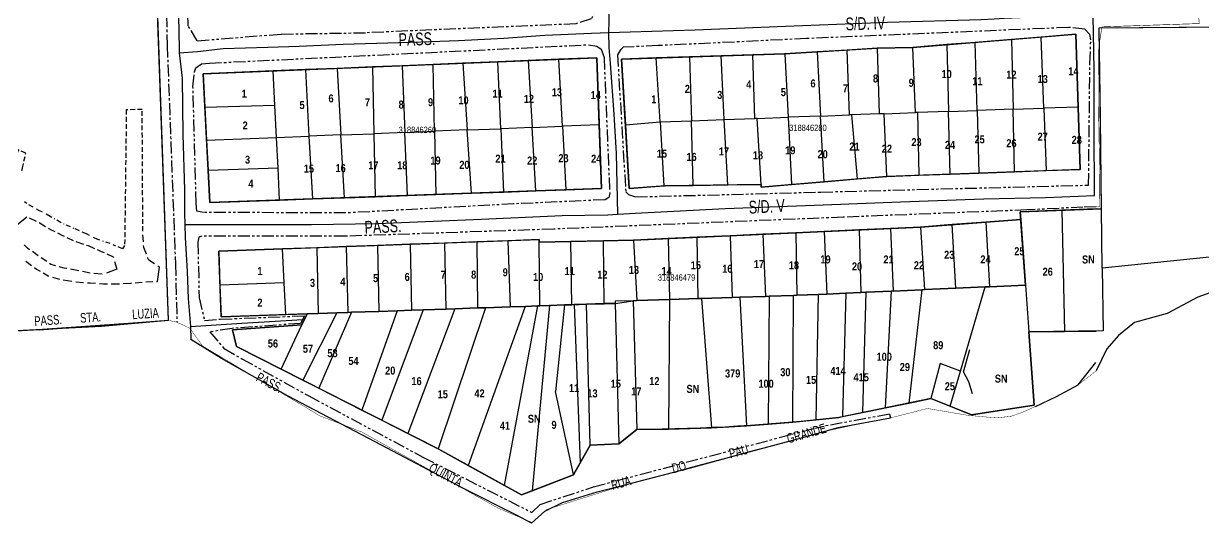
# Model space of a CAD drawing. Extents: x 204834 to 208707, y 4853033 to 4855981.
# Drawn here: x 206620.5 to 206989.1, y 4853033.3 to 4853191 of the extents above; entities that cross this region are included whole.
import ezdxf
from ezdxf.enums import TextEntityAlignment as Align

# ---------------------------------------------------------------- set-up
doc = ezdxf.new("R2010")
doc.units = 0
doc.header["$LTSCALE"] = 1.5
doc.header["$MEASUREMENT"] = 0
for name, pattern in [('PHANTOMX2', [5, 2.5, -0.5, 0.5, -0.5, 0.5, -0.5]), ('TRACO_13', [8, 5, -1, 1, -1]), ('TRACO_15', [3, 2, -1])]:
    doc.linetypes.add(name, pattern=pattern)
for name, color, linetype in [('CD-MALHA-LOTES', 40, 'CONTINUOUS'), ('CD_TXT_QUADRA', 7, 'CONTINUOUS'), ('LM-LIM-SETOR-FISCAL', 7, 'CONTINUOUS'), ('RU-QUADRAS', 6, 'CONTINUOUS'), ('SV-EIXO-RUA-N-PAV', 6, 'CONTINUOUS'), ('SV-ESTIVAS', 7, 'CONTINUOUS'), ('SV-RUA-NAO-PAV-S-GUIA-C-GUIA', 7, 'PHANTOMX2'), ('SV-RUA-PAVIM-S-GUIA-C-GUIA', 7, 'CONTINUOUS'), ('SV-TXT-RUA-N-PAV-S-GUIA-C-GUIA', 7, 'CONTINUOUS'), ('Th_NmrPort', 7, 'CONTINUOUS')]:
    doc.layers.add(name, color=color, linetype=linetype)
doc.styles.add('ARIAL', font='ARIAL.TTF')
doc.styles.get("Standard").update_dxf_attribs({"font": 'swisscbo.ttf'})
doc.linetypes.add('Limite', pattern='A,20,-3,[130,ltypeshp.shx,S=6.35,R=0,X=0,Y=0],-3,20', length=46)

msp = doc.modelspace()

# ---------------------------------------------------------------- linework, layer by layer
at = {"layer": 'CD-MALHA-LOTES', "linetype": 'Continuous'}
for p, q in [((206665.78, 4853098.35), (206662.09, 4853202.97)), ((206956.58, 4853189.67), (207019, 4853190.17)), ((206956.94, 4853161.42), (206956.58, 4853189.67)), ((206929.17, 4853186.04), (206917.82, 4853185.13)), ((206938.45, 4853186.78), (206929.17, 4853186.04)), ((206929.17, 4853186.04), (206929.69, 4853164.24)), ((206949.24, 4853187.64), (206938.45, 4853186.78)), ((206939.27, 4853164.57), (206938.45, 4853186.78)), ((206949.96, 4853164.94), (206949.24, 4853187.64)), ((206877.8, 4853182.71), (206868.45, 4853182.13)), ((206887.17, 4853183.28), (206877.8, 4853182.71)), ((206878.58, 4853162.46), (206877.8, 4853182.71)), ((206887.25, 4853183.29), (206887.17, 4853183.28)), ((206887.17, 4853183.28), (206887.78, 4853162.8)), ((206898.31, 4853183.57), (206887.25, 4853183.29)), ((206908.92, 4853184.42), (206898.31, 4853183.57)), ((206899.21, 4853163.19), (206898.31, 4853183.57)), ((206917.82, 4853185.13), (206908.92, 4853184.42)), ((206908.92, 4853184.42), (206909.48, 4853163.54)), ((206918.43, 4853163.85), (206917.82, 4853185.13)), ((206757.74, 4853178.62), (206748.52, 4853178.24)), ((206768.73, 4853179.07), (206757.74, 4853178.62)), ((206757.74, 4853178.62), (206759.14, 4853157.76)), ((206778.2, 4853179.45), (206768.73, 4853179.07)), ((206769.64, 4853158.17), (206768.73, 4853179.07)), ((206787.72, 4853179.84), (206778.2, 4853179.45)), ((206778.2, 4853179.45), (206779.4, 4853158.55)), ((206799.59, 4853180.33), (206787.72, 4853179.84)), ((206788.87, 4853158.92), (206787.72, 4853179.84)), ((206800.34, 4853159.37), (206799.59, 4853180.33)), ((206818.2, 4853180.26), (206807.31, 4853179.92)), ((206807.31, 4853179.92), (206808.56, 4853159.36)), ((206828.58, 4853180.58), (206818.2, 4853180.26)), ((206819.37, 4853160.26), (206818.2, 4853180.26)), ((206838.43, 4853180.89), (206828.58, 4853180.58)), ((206828.58, 4853180.58), (206829.16, 4853160.62)), ((206848.37, 4853181.19), (206838.43, 4853180.89)), ((206839.45, 4853161.01), (206838.43, 4853180.89)), ((206858.28, 4853181.5), (206848.37, 4853181.19)), ((206848.97, 4853161.36), (206848.37, 4853181.19)), ((206858.4, 4853181.51), (206858.28, 4853181.5)), ((206868.45, 4853182.13), (206858.4, 4853181.51)), ((206858.4, 4853181.51), (206859.37, 4853161.75)), ((206868.45, 4853182.13), (206869.51, 4853162.12)), ((206698.52, 4853176.2), (206676.63, 4853175.3)), ((206676.63, 4853175.3), (206677.17, 4853164.81)), ((206708.55, 4853176.61), (206698.52, 4853176.2)), ((206699.05, 4853165.36), (206698.52, 4853176.2)), ((206718.52, 4853177.01), (206708.55, 4853176.61)), ((206708.55, 4853176.61), (206709.69, 4853155.82)), ((206729.48, 4853177.46), (206718.52, 4853177.01)), ((206718.52, 4853177.01), (206719.66, 4853156.21)), ((206738.85, 4853177.84), (206729.48, 4853177.46)), ((206729.48, 4853177.46), (206729.93, 4853156.61)), ((206748.52, 4853178.24), (206738.85, 4853177.84)), ((206738.85, 4853177.84), (206739.68, 4853156.99)), ((206748.93, 4853157.36), (206748.52, 4853178.24)), ((206699.05, 4853165.36), (206677.17, 4853164.81)), ((206677.17, 4853164.81), (206677.7, 4853154.56)), ((206699.55, 4853155.42), (206699.05, 4853165.36)), ((206909.48, 4853163.54), (206918.43, 4853163.85)), ((206929.69, 4853164.24), (206918.43, 4853163.85)), ((206918.43, 4853163.85), (206919, 4853144.29)), ((206929.69, 4853164.24), (206939.27, 4853164.57)), ((206930.16, 4853144.7), (206929.69, 4853164.24)), ((206949.96, 4853164.94), (206939.27, 4853164.57)), ((206939.27, 4853164.57), (206939.99, 4853145.06)), ((206950.58, 4853145.45), (206949.96, 4853164.94)), ((206808.56, 4853159.36), (206819.37, 4853160.26)), ((206819.37, 4853160.26), (206829.16, 4853160.62)), ((206819.37, 4853160.26), (206820.54, 4853140.29)), ((206829.16, 4853160.62), (206839.45, 4853161.01)), ((206829.75, 4853140.44), (206829.16, 4853160.62)), ((206839.45, 4853161.01), (206848.97, 4853161.36)), ((206840.5, 4853140.6), (206839.45, 4853161.01)), ((206849.69, 4853161.39), (206848.97, 4853161.36)), ((206849.69, 4853161.39), (206859.37, 4853161.75)), ((206850.96, 4853140.74), (206849.69, 4853161.39)), ((206869.51, 4853162.12), (206859.37, 4853161.75)), ((206859.37, 4853161.75), (206860.4, 4853140.72)), ((206869.51, 4853162.12), (206878.58, 4853162.46)), ((206870.6, 4853141.58), (206869.51, 4853162.12)), ((206879.25, 4853162.49), (206878.58, 4853162.46)), ((206887.78, 4853162.8), (206879.25, 4853162.49)), ((206881.08, 4853142.47), (206879.25, 4853162.49)), ((206889.44, 4853162.85), (206887.78, 4853162.8)), ((206889.44, 4853162.85), (206899.21, 4853163.19)), ((206890.21, 4853143.24), (206889.44, 4853162.85)), ((206899.82, 4853163.21), (206899.21, 4853163.19)), ((206909.48, 4853163.54), (206899.82, 4853163.21)), ((206899.82, 4853163.21), (206900.26, 4853143.61)), ((206910, 4853143.96), (206909.48, 4853163.54)), ((206957.18, 4853142.34), (206956.94, 4853161.42)), ((206719.66, 4853156.21), (206729.93, 4853156.61)), ((206739.68, 4853156.99), (206729.93, 4853156.61)), ((206729.93, 4853156.61), (206730.36, 4853136.93)), ((206739.68, 4853156.99), (206748.93, 4853157.36)), ((206740.45, 4853137.29), (206739.68, 4853156.99)), ((206759.14, 4853157.76), (206748.93, 4853157.36)), ((206748.93, 4853157.36), (206749.32, 4853137.61)), ((206759.14, 4853157.76), (206769.64, 4853158.17)), ((206760.47, 4853138.01), (206759.14, 4853157.76)), ((206779.4, 4853158.55), (206769.64, 4853158.17)), ((206769.64, 4853158.17), (206770.5, 4853138.37)), ((206779.4, 4853158.55), (206788.87, 4853158.92)), ((206780.53, 4853138.73), (206779.4, 4853158.55)), ((206800.34, 4853159.37), (206788.87, 4853158.92)), ((206788.87, 4853158.92), (206789.97, 4853139.06)), ((206801.06, 4853139.46), (206800.34, 4853159.37)), ((206808.56, 4853159.36), (206809.77, 4853139.53)), ((206677.7, 4853154.56), (206699.55, 4853155.42)), ((206677.7, 4853154.56), (206678.19, 4853145.16)), ((206699.55, 4853155.42), (206709.69, 4853155.82)), ((206700.02, 4853145.86), (206699.55, 4853155.42)), ((206719.66, 4853156.21), (206709.69, 4853155.82)), ((206709.69, 4853155.82), (206710.77, 4853136.23)), ((206720.74, 4853136.59), (206719.66, 4853156.21)), ((206700.02, 4853145.86), (206678.19, 4853145.16)), ((206700.52, 4853135.87), (206700.02, 4853145.86)), ((206939.99, 4853145.06), (206950.58, 4853145.45)), ((206678.19, 4853145.16), (206678.71, 4853135.09)), ((206870.6, 4853141.58), (206881.08, 4853142.47)), ((206881.08, 4853142.47), (206890.21, 4853143.24)), ((206890.21, 4853143.24), (206900.26, 4853143.61)), ((206900.26, 4853143.61), (206910, 4853143.96)), ((206910, 4853143.96), (206919, 4853144.29)), ((206919, 4853144.29), (206930.16, 4853144.7)), ((206930.16, 4853144.7), (206939.99, 4853145.06)), ((206957.29, 4853133.16), (206957.18, 4853142.34)), ((206749.32, 4853137.61), (206760.47, 4853138.01)), ((206760.47, 4853138.01), (206770.5, 4853138.37)), ((206770.5, 4853138.37), (206780.53, 4853138.73)), ((206780.53, 4853138.73), (206789.97, 4853139.06)), ((206789.97, 4853139.06), (206801.06, 4853139.46)), ((206809.77, 4853139.53), (206820.54, 4853140.29)), ((206820.54, 4853140.29), (206820.97, 4853140.32)), ((206820.97, 4853140.32), (206829.75, 4853140.44)), ((206829.75, 4853140.44), (206840.5, 4853140.6)), ((206840.5, 4853140.6), (206850.96, 4853140.74)), ((206850.96, 4853140.74), (206851.01, 4853139.93)), ((206851.01, 4853139.93), (206860.4, 4853140.72)), ((206860.4, 4853140.72), (206870.6, 4853141.58)), ((206678.71, 4853135.09), (206700.52, 4853135.87)), ((206700.52, 4853135.87), (206710.77, 4853136.23)), ((206710.77, 4853136.23), (206720.74, 4853136.59)), ((206720.74, 4853136.59), (206730.36, 4853136.93)), ((206730.36, 4853136.93), (206740.45, 4853137.29)), ((206740.45, 4853137.29), (206749.32, 4853137.61)), ((206944.9, 4853132.68), (206931.87, 4853132.17)), ((206931.87, 4853132.17), (206932.04, 4853129.84)), ((206955.6, 4853133.1), (206944.9, 4853132.68)), ((206944.9, 4853132.68), (206945.7, 4853094.85)), ((206955.6, 4853133.1), (206957.29, 4853133.16)), ((206957.52, 4853114.58), (206957.29, 4853133.16)), ((206891.38, 4853127.02), (206881.56, 4853126.57)), ((206900.75, 4853127.44), (206891.38, 4853127.02)), ((206891.38, 4853127.02), (206892.2, 4853107.47)), ((206910.63, 4853128.2), (206900.75, 4853127.44)), ((206900.75, 4853127.44), (206901.96, 4853107.91)), ((206921.15, 4853129.01), (206910.63, 4853128.2)), ((206911.74, 4853108.35), (206910.63, 4853128.2)), ((206932.04, 4853129.84), (206921.15, 4853129.01)), ((206921.15, 4853129.01), (206922.28, 4853108.83)), ((206933.55, 4853109.34), (206932.04, 4853129.84)), ((206781.59, 4853123.53), (206771.82, 4853123.17)), ((206781.6, 4853122.78), (206781.59, 4853123.53)), ((206801.71, 4853123.19), (206791.54, 4853122.98)), ((206811.07, 4853123.38), (206801.71, 4853123.19)), ((206801.94, 4853103.55), (206801.71, 4853123.19)), ((206811.15, 4853123.38), (206811.07, 4853123.38)), ((206811.07, 4853123.38), (206812.11, 4853104.5)), ((206821.9, 4853123.87), (206811.15, 4853123.38)), ((206830.97, 4853124.28), (206821.9, 4853123.87)), ((206821.9, 4853123.87), (206822.31, 4853104.83)), ((206841.29, 4853124.75), (206830.97, 4853124.28)), ((206831.24, 4853105.12), (206830.97, 4853124.28)), ((206851.44, 4853125.21), (206841.29, 4853124.75)), ((206841.29, 4853124.75), (206841.85, 4853105.47)), ((206861.75, 4853125.67), (206851.44, 4853125.21)), ((206851.44, 4853125.21), (206852.29, 4853105.81)), ((206870.67, 4853126.08), (206861.75, 4853125.67)), ((206861.75, 4853125.67), (206862.07, 4853106.13)), ((206881.56, 4853126.57), (206870.67, 4853126.08)), ((206870.67, 4853126.08), (206871.51, 4853106.54)), ((206881.56, 4853126.57), (206882.12, 4853107.02)), ((206701.36, 4853120.6), (206681.51, 4853119.88)), ((206681.51, 4853119.88), (206681.88, 4853109.34)), ((206712.14, 4853121), (206701.36, 4853120.6)), ((206701.95, 4853110.06), (206701.36, 4853120.6)), ((206721.35, 4853121.33), (206712.14, 4853121)), ((206712.14, 4853121), (206712.58, 4853100.47)), ((206731.08, 4853121.69), (206721.35, 4853121.33)), ((206721.35, 4853121.33), (206721.79, 4853100.78)), ((206741.27, 4853122.06), (206731.08, 4853121.69)), ((206731.08, 4853121.69), (206731.52, 4853101.12)), ((206752.04, 4853122.45), (206741.27, 4853122.06)), ((206741.27, 4853122.06), (206741.71, 4853101.47)), ((206762.08, 4853122.82), (206752.04, 4853122.45)), ((206752.04, 4853122.45), (206752.48, 4853101.84)), ((206771.82, 4853123.17), (206762.08, 4853122.82)), ((206762.08, 4853122.82), (206762.36, 4853102.18)), ((206771.82, 4853123.17), (206772.54, 4853102.53)), ((206791.54, 4853122.98), (206781.6, 4853122.78)), ((206781.85, 4853102.85), (206781.6, 4853122.78)), ((206791.77, 4853103.2), (206791.54, 4853122.98)), ((206995.08, 4853118.51), (206957.52, 4853114.58)), ((206957.52, 4853114.58), (206957.77, 4853095)), ((206701.95, 4853110.06), (206681.88, 4853109.34)), ((206681.88, 4853109.34), (206682.22, 4853099.42)), ((206702.5, 4853100.12), (206701.95, 4853110.06)), ((206911.74, 4853108.35), (206920.98, 4853108.77)), ((206913.26, 4853082.42), (206920.98, 4853108.77)), ((206920.98, 4853108.77), (206922.28, 4853108.83)), ((206922.28, 4853108.83), (206933.55, 4853109.34)), ((206933.55, 4853109.34), (206934.62, 4853094.72)), ((206812.11, 4853104.5), (206822.31, 4853104.83)), ((206822.31, 4853104.83), (206822.02, 4853064.37)), ((206822.31, 4853104.83), (206831.24, 4853105.12)), ((206831.24, 4853105.12), (206832.37, 4853105.16)), ((206841.85, 4853105.47), (206832.37, 4853105.16)), ((206832.37, 4853105.16), (206835.43, 4853064.8)), ((206841.85, 4853105.47), (206844.34, 4853105.55)), ((206852.29, 4853105.81), (206844.34, 4853105.55)), ((206844.34, 4853105.55), (206846.43, 4853065.4)), ((206853.5, 4853105.85), (206852.29, 4853105.81)), ((206853.5, 4853105.85), (206853.1, 4853065.86)), ((206861.09, 4853106.1), (206853.5, 4853105.85)), ((206860.84, 4853066.52), (206861.09, 4853106.1)), ((206862.07, 4853106.13), (206861.09, 4853106.1)), ((206862.07, 4853106.13), (206868.79, 4853106.42)), ((206868.79, 4853106.42), (206868.06, 4853067.21)), ((206871.51, 4853106.54), (206868.79, 4853106.42)), ((206871.51, 4853106.54), (206877.43, 4853106.8)), ((206877.43, 4853106.8), (206876.4, 4853068.32)), ((206882.12, 4853107.02), (206877.43, 4853106.8)), ((206882.12, 4853107.02), (206883.65, 4853107.09)), ((206883.65, 4853107.09), (206882.64, 4853069.52)), ((206891.66, 4853107.45), (206883.65, 4853107.09)), ((206889.77, 4853070.98), (206891.66, 4853107.45)), ((206892.2, 4853107.47), (206891.66, 4853107.45)), ((206892.2, 4853107.47), (206901.11, 4853107.87)), ((206901.11, 4853107.87), (206897.13, 4853072.48)), ((206901.96, 4853107.91), (206901.11, 4853107.87)), ((206901.96, 4853107.91), (206911.74, 4853108.35)), ((206731.52, 4853101.12), (206723.02, 4853100.83)), ((206737.24, 4853101.31), (206726.19, 4853070.28)), ((206731.52, 4853101.12), (206737.24, 4853101.31)), ((206745.36, 4853101.59), (206732.43, 4853067.11)), ((206741.71, 4853101.47), (206737.24, 4853101.31)), ((206755.21, 4853101.93), (206740.53, 4853063)), ((206741.71, 4853101.47), (206745.36, 4853101.59)), ((206752.48, 4853101.84), (206745.36, 4853101.59)), ((206764.84, 4853102.25), (206750.08, 4853058.16)), ((206752.48, 4853101.84), (206755.21, 4853101.93)), ((206755.21, 4853101.93), (206762.36, 4853102.18)), ((206777.26, 4853102.69), (206759.4, 4853053.03)), ((206762.36, 4853102.18), (206764.84, 4853102.25)), ((206772.54, 4853102.53), (206764.84, 4853102.25)), ((206770.73, 4853046.79), (206781.16, 4853102.83)), ((206772.54, 4853102.53), (206777.26, 4853102.69)), ((206777.26, 4853102.69), (206781.16, 4853102.83)), ((206784.88, 4853102.95), (206779.41, 4853045.12)), ((206781.16, 4853102.83), (206781.85, 4853102.85)), ((206781.85, 4853102.85), (206784.88, 4853102.95)), ((206784.88, 4853102.95), (206789.48, 4853103.12)), ((206789.48, 4853103.12), (206786.71, 4853076.08)), ((206791.77, 4853103.2), (206789.48, 4853103.12)), ((206792.51, 4853103.22), (206791.77, 4853103.2)), ((206796.44, 4853103.36), (206792.51, 4853103.22)), ((206792.51, 4853103.22), (206794.41, 4853053.79)), ((206801.94, 4853103.55), (206796.44, 4853103.36)), ((206797.52, 4853059.29), (206796.44, 4853103.36)), ((206805.39, 4853103.66), (206801.94, 4853103.55)), ((206810.99, 4853104.46), (206805.37, 4853104.28)), ((206805.37, 4853104.28), (206805.39, 4853103.66)), ((206805.39, 4853103.66), (206806.53, 4853059.72)), ((206812.11, 4853104.5), (206810.99, 4853104.46)), ((206810.99, 4853104.46), (206812.11, 4853064.22)), ((206625.51, 4853095.4), (206665.78, 4853098.35)), ((206682.22, 4853099.42), (206702.5, 4853100.12)), ((206702.5, 4853100.12), (206709.08, 4853100.35)), ((206709.08, 4853100.35), (206707.47, 4853096.92)), ((206718.4, 4853100.67), (206707.8, 4853079.62)), ((206712.58, 4853100.47), (206709.08, 4853100.35)), ((206712.58, 4853100.47), (206718.4, 4853100.67)), ((206723.02, 4853100.83), (206712.75, 4853077.11)), ((206721.79, 4853100.78), (206718.4, 4853100.67)), ((206721.79, 4853100.78), (206723.02, 4853100.83)), ((206625.51, 4853095.4), (206614.27, 4853094.76)), ((206707.47, 4853096.92), (206685.76, 4853095.4)), ((206685.76, 4853095.4), (206687.05, 4853090.15)), ((206700.95, 4853083.09), (206707.47, 4853096.92)), ((206934.62, 4853094.72), (206945.7, 4853094.85)), ((206936.3, 4853071.84), (206934.62, 4853094.72)), ((206945.7, 4853094.85), (206955.6, 4853094.97)), ((206957.77, 4853095), (206955.6, 4853094.97)), ((206687.05, 4853090.15), (206700.95, 4853083.09)), ((206700.95, 4853083.09), (206707.8, 4853079.62)), ((206906.85, 4853084.83), (206904.01, 4853073.89)), ((206913.26, 4853082.42), (206906.85, 4853084.83)), ((206707.8, 4853079.62), (206712.75, 4853077.11)), ((206910.05, 4853071.49), (206913.26, 4853082.42)), ((206712.75, 4853077.11), (206726.19, 4853070.28)), ((206792.38, 4853050.21), (206786.71, 4853076.08)), ((206889.77, 4853070.98), (206897.13, 4853072.48)), ((206897.13, 4853072.48), (206904.01, 4853073.89)), ((206904.01, 4853073.89), (206910.05, 4853071.49)), ((206916.68, 4853068.86), (206936.3, 4853071.84)), ((206726.19, 4853070.28), (206732.43, 4853067.11)), ((206868.06, 4853067.21), (206875.2, 4853067.99)), ((206875.2, 4853067.99), (206876.42, 4853068.24)), ((206876.4, 4853068.32), (206876.42, 4853068.24)), ((206876.42, 4853068.24), (206882.64, 4853069.52)), ((206882.64, 4853069.52), (206889.77, 4853070.98)), ((206910.05, 4853071.49), (206916.68, 4853068.86)), ((206732.43, 4853067.11), (206740.53, 4853063)), ((206806.53, 4853059.72), (206812.11, 4853064.22)), ((206812.11, 4853064.22), (206822.02, 4853064.37)), ((206822.02, 4853064.37), (206835.43, 4853064.8)), ((206835.43, 4853064.8), (206846.43, 4853065.4)), ((206846.43, 4853065.4), (206853.1, 4853065.86)), ((206853.1, 4853065.86), (206860.84, 4853066.52)), ((206860.84, 4853066.52), (206868.06, 4853067.21)), ((206740.53, 4853063), (206750.08, 4853058.16)), ((206750.08, 4853058.16), (206750.23, 4853058.08)), ((206750.23, 4853058.08), (206759.4, 4853053.03)), ((206794.41, 4853053.79), (206797.52, 4853059.29)), ((206797.52, 4853059.29), (206806.53, 4853059.72)), ((206792.38, 4853050.21), (206794.41, 4853053.79)), ((206759.4, 4853053.03), (206770.73, 4853046.79)), ((206779.41, 4853045.12), (206792.29, 4853050.05)), ((206792.29, 4853050.05), (206792.38, 4853050.21)), ((206770.73, 4853046.79), (206776.07, 4853043.85)), ((206776.07, 4853043.85), (206779.41, 4853045.12))]:
    msp.add_line(p, q, dxfattribs=at)
at = {"layer": 'LM-LIM-SETOR-FISCAL', "linetype": 'Limite', "ltscale": 0.1, "const_width": 0.13, "flags": 128}
msp.add_lwpolyline([(208132.13, 4853213.19), (208114.89, 4853209.76), (208079.6, 4853197.34), (208051.55, 4853180.72), (208025.58, 4853147.48), (208008.96, 4853121.51), (207990.27, 4853095.54), (207977.18, 4853074.27), (207977.18, 4853074.27), (207977.25, 4853074.22), (207977.18, 4853074.27), (207956.1, 4853085.93), (207945.82, 4853090.68), (207936.07, 4853099.64), (207925.79, 4853113.08), (207912.87, 4853122.04), (207901.27, 4853129.42), (207885.99, 4853134.43), (207866.22, 4853130.48), (207857.06, 4853117.3), (207855.74, 4853109.65), (207854.29, 4853104.12), (207849.81, 4853098.58), (207843.48, 4853094.63), (207832.35, 4853091.47), (207826.81, 4853088.04), (207822.46, 4853090.02), (207820.49, 4853094.5), (207817.85, 4853098.72), (207811.26, 4853102.27), (207805.07, 4853103.59), (207799.14, 4853104.38), (207790.7, 4853104.38), (207787.01, 4853100.03), (207786.62, 4853093.31), (207788.2, 4853087.12), (207790.57, 4853079.61), (207790.97, 4853071.24), (207790.84, 4853064.52), (207788.33, 4853057.66), (207782.8, 4853050.28), (207778.71, 4853047.25), (207773.44, 4853045.67), (207762.04, 4853043.3), (207754.13, 4853041.45), (207747.15, 4853035.92), (207736.87, 4853033.41), (207724.88, 4853033.81), (207719.34, 4853036.97), (207718.29, 4853046.46), (207718.15, 4853057.73), (207718.02, 4853064.06), (207716.7, 4853070.78), (207713.41, 4853075.39), (207708.27, 4853076.71), (207703.66, 4853075.26), (207699.7, 4853071.57), (207695.82, 4853066.3), (207691.07, 4853063.26), (207679.08, 4853063.26), (207668.54, 4853066.43), (207663.92, 4853071.17), (207660.23, 4853076.31), (207656.54, 4853081.71), (207653.12, 4853086.99), (207651.8, 4853094.76), (207650.35, 4853101.35), (207645.47, 4853108.07), (207638.75, 4853112.42), (207633.48, 4853114.13), (207625.51, 4853116.05), (207616.55, 4853118.55), (207607.72, 4853121.45), (207599.15, 4853123.03), (207589.26, 4853124.48), (207579.64, 4853122.9), (207567.98, 4853122.5), (207563.63, 4853123.29), (207559.41, 4853125.53), (207549.66, 4853131.07), (207540.31, 4853134.1), (207534.9, 4853135.16), (207526.34, 4853135.42), (207517.37, 4853134.63), (207509.86, 4853132.26), (207501.03, 4853132.12), (207496.16, 4853134.1), (207489.44, 4853138.19), (207485.09, 4853140.95), (207483.24, 4853145.3), (207433.38, 4853135.75), (207434.67, 4853127.72), (207426.82, 4853124.81), (207415.73, 4853122.98), (207396.77, 4853120.95), (207392.49, 4853119.11), (207387.47, 4853118.39), (207381.3, 4853117.24), (207376.56, 4853116.38), (207369.1, 4853115.23), (207357.97, 4853112.75), (207344.5, 4853111.15), (207333.42, 4853111.36), (207328.77, 4853111.37), (207320.7, 4853109.57), (207319.42, 4853105.86), (207317.92, 4853104.36), (207313.42, 4853103), (207306.84, 4853102), (207303.18, 4853099.75), (207300.74, 4853099.94), (207297.24, 4853101.27), (207294.36, 4853102.41), (207290.13, 4853102.41), (207285.91, 4853101.58), (207283.75, 4853100.66), (207281.89, 4853098.7), (207278.14, 4853097.67), (207267.11, 4853095.09), (207250.59, 4853091.4), (207242.24, 4853089.87), (207232.02, 4853089.01), (207225.74, 4853087.76), (207218.42, 4853086.81), (207208.78, 4853084.88), (207201.06, 4853083.36), (207192.55, 4853081.52), (207188.75, 4853080.47), (207183.81, 4853079.34), (207181.54, 4853078.81), (207178.97, 4853078.21), (207175.42, 4853077.24), (207161.51, 4853073.61), (207134.62, 4853067.5), (207121.18, 4853063.43), (207109.77, 4853060.98), (207083.02, 4853055.24), (207071.92, 4853053.66), (207063.04, 4853052.2), (207057.57, 4853051.22), (207048.59, 4853049.32), (207041.5, 4853047.9), (207028.02, 4853045.07), (207018.95, 4853043.22), (207009.04, 4853041.02), (207007.25, 4853052.87), (207006.42, 4853057.28), (207004.98, 4853065.92), (207003.06, 4853076.97), (207001.71, 4853082.51), (207000.15, 4853089.03), (206998.25, 4853095.75), (206995.98, 4853101.99), (206993.74, 4853107.81), (206987.39, 4853105.57), (206977.81, 4853100.47), (206967.6, 4853097.61), (206962.59, 4853093.58), (206958.92, 4853089.46), (206955.6, 4853082.5), (206950.01, 4853078.17), (206943.28, 4853074.5), (206936.66, 4853071.45), (206932.61, 4853069.6), (206929.01, 4853068.36), (206924.61, 4853067.87), (206920.58, 4853068.19), (206915.12, 4853068.72), (206902.95, 4853070.8), (206891.38, 4853067.85), (206880.4, 4853065.73), (206872.64, 4853064.04), (206858.24, 4853060.22), (206847.8, 4853057.54), (206840.17, 4853055.43), (206828.46, 4853052.32), (206822.53, 4853050.63), (206811.52, 4853047.66), (206803.01, 4853045.24), (206783.97, 4853039.27), (206779.35, 4853035.22), (206768.83, 4853039.64), (206726.11, 4853063.48), (206713.2, 4853068.45), (206676.44, 4853090.31), (206672.42, 4853095.9), (206668.43, 4853097.71), (206665.78, 4853098.35), (206614.27, 4853094.76), (206560.2, 4853092.06), (206527.07, 4853088.1), (206526.63, 4853090.28), (206436.89, 4853085.62), (206403.59, 4853083.9), (206378.69, 4853082.54), (206306.59, 4853077.18), (206281.43, 4853073.09), (206250.76, 4853068.13), (206249.32, 4853067.81), (206241.73, 4853106.06), (206174.74, 4853099.25), (206115.25, 4853096.39), (206097.24, 4853093.29), (206088.22, 4853093.5), (206047.56, 4853092.24), (205987.11, 4853086.63), (205973.22, 4853086.23), (205954.27, 4853084.91), (205875.14, 4853081.42), (205864.61, 4853080.53), (205796.33, 4853076.78), (205791.35, 4853076.88), (205760.46, 4853075.4), (205708.12, 4853073.2), (205697.96, 4853072.98), (205694.02, 4853072.84), (205648.48, 4853073.83), (205657.67, 4853139.89), (205663.09, 4853176.52), (205673.5, 4853240.08), (205679.81, 4853273), (205682.39, 4853291.1), (205686.45, 4853319.25), (205690.23, 4853344.16), (205693.06, 4853366.18), (205695.8, 4853385.06), (205698.77, 4853405.47), (205701.84, 4853427.15), (205703.38, 4853440.04), (205705.6, 4853461.25), (205707.13, 4853485.05), (205708.09, 4853504.93), (205707.25, 4853529.87), (205706.63, 4853547.82), (205704.33, 4853573.07), (205701.82, 4853593.22), (205697.65, 4853618.26), (205692.43, 4853645.81), (205685.96, 4853670.23), (205679.7, 4853691.73), (205670, 4853719.35), (205658.78, 4853745.51), (205610.54, 4853829.65), (205562.78, 4853902.04), (205476.94, 4854024.43), (205418.69, 4854109.18), (205356.81, 4854200.14), (205285.27, 4854304.56), (205232.63, 4854379.82), (205148.32, 4854500.33), (205059.6, 4854625.34), (204995.99, 4854716.47), (204934.98, 4854801.22), (204887.55, 4854871.19), (204871.08, 4854893.76), (204835.64, 4854946.28), (204834.25, 4854948.2), (204845.64, 4854959.83), (204876.75, 4854964.71), (204914.35, 4854970.84), (204996.87, 4854983.31), (205090.66, 4854997.71), (205105.98, 4854999.94), (205187.94, 4855012.05), (205245.94, 4855021.11), (205272.68, 4855025.85), (205289.82, 4855028.52), (205353.63, 4855038.1), (205379.87, 4855044.32), (205380.17, 4855053.59), (205399.55, 4855054.95), (205426.54, 4855056.03), (205437.99, 4855056.62), (205499.63, 4855060.67), (205539.31, 4855063.19), (205567.09, 4855064.98), (205582.41, 4855066.09), (205635.91, 4855070), (205692.95, 4855073.42), (205739.37, 4855076.32), (205755.85, 4855076.88), (205779.09, 4855078.91), (205796.39, 4855080.33), (205832.27, 4855082.2), (205855.36, 4855083.58), (205884.96, 4855084.97), (205904.85, 4855085.43), (205945.85, 4855088.06), (205975.45, 4855089.94), (205990.04, 4855090.61), (206010.45, 4855091.62), (206021.42, 4855091.93), (206022.38, 4855094.63), (206023.19, 4855099.07), (206023.73, 4855105.32), (206023.73, 4855114.57), (206023.61, 4855122.77), (206023.73, 4855128.91), (206023.31, 4855148.74), (206059.09, 4855155.08), (206090.43, 4855139.24), (206138.56, 4855111.07), (206178.75, 4855088.19), (206206.79, 4855072.52), (206222.46, 4855062.86), (206230.38, 4855057.64), (206237.19, 4855052.51), (206245.02, 4855046.96), (206277.61, 4855028.92), (206315.11, 4855009.06), (206322.43, 4855004.94), (206334.61, 4854998.15), (206344.05, 4854991.94), (206370.01, 4854978.16), (206377.13, 4854974.52), (206383.62, 4854970.88), (206391.86, 4854965.97), (206400.96, 4854960.99), (206409.67, 4854956.24), (206418.06, 4854951.81), (206428.03, 4854946.58), (206436.74, 4854941.99), (206446.39, 4854936.45), (206454.94, 4854931.86), (206463.33, 4854927.27), (206473.94, 4854921.41), (206483.44, 4854916.66), (206493.49, 4854911.28), (206502.2, 4854906.53), (206509.16, 4854902.73), (206517.55, 4854899.17), (206528.48, 4854896), (206549.69, 4854889.67), (206564.41, 4854883.97), (206567.2, 4854879.08), (206570.83, 4854883.26), (206576.05, 4854891.17), (206582.86, 4854902.57), (206588.24, 4854910.17), (206594.1, 4854919.67), (206601.38, 4854929.09), (206611.99, 4854937.95), (206625.76, 4854949.98), (206640.32, 4854965.18), (206646.34, 4854973.73), (206650.93, 4854980.7), (206656.31, 4854989.4), (206659.8, 4854993.84), (206666.37, 4855000.56), (206674.91, 4855008.32), (206682.51, 4855016.24), (206687.1, 4855021.3), (206689.8, 4855026.21), (206695.97, 4855035.87), (206702.46, 4855046.95), (206709.74, 4855060.01), (206715.44, 4855068.88), (206721.77, 4855075.21), (206727.79, 4855082.65), (206732.22, 4855088.66), (206736.5, 4855097.05), (206739.58, 4855106.79), (206740.85, 4855116.29), (206741.17, 4855125.63), (206741.64, 4855134.02), (206741.17, 4855142.09), (206742.12, 4855150.72), (206742.75, 4855160.06), (206742.43, 4855173.36), (206743.07, 4855183.81), (206745.76, 4855192.36), (206748.45, 4855197.74), (206758.11, 4855205.5), (206768.24, 4855208.82), (206775.2, 4855210.56), (206778.84, 4855212.3), (206783.44, 4855216.26), (206786.6, 4855221.64), (206789.29, 4855225.29), (206792.14, 4855229.4), (206795.63, 4855232.73), (206801.01, 4855234.47), (206808.45, 4855236.21), (206816.52, 4855237.63), (206822.22, 4855240.17), (206827.6, 4855242.54), (206831.4, 4855244.28), (206836.63, 4855244.44), (206839.95, 4855243.97), (206842.19, 4855243.65), (206845.62, 4855240.46), (206849.62, 4855235.99), (206854.58, 4855232.12), (206859.64, 4855229.78), (206864.76, 4855227.39), (206870.2, 4855225.04), (206874.73, 4855222.3), (206878.92, 4855219.29), (206882.98, 4855215.83), (206887.98, 4855212.7), (206893.95, 4855209.85), (206900.29, 4855207.85), (206907.15, 4855206.19), (206913.73, 4855205.04), (206920.81, 4855203.6), (206927.56, 4855201.94), (206933.6, 4855200.48), (206939.89, 4855199.17), (206945.67, 4855197.5), (206951.88, 4855196.77), (206955.65, 4855197.17), (206957.31, 4855197.34), (206961.86, 4855199.66), (206966.53, 4855198.43), (206972.05, 4855197.76), (206977.41, 4855196.39), (206983.23, 4855195.87), (206988.52, 4855195.58), (206994.38, 4855194.99), (206999.44, 4855194.4), (207005.61, 4855193.62), (207012.36, 4855193.6), (207017.57, 4855195.37), (207023.03, 4855199.41), (207027.73, 4855202.05), (207032.27, 4855204.91), (207036.83, 4855207.98), (207041.71, 4855210.66), (207047.65, 4855212.46), (207053.63, 4855214.05), (207060.03, 4855216.42), (207065.62, 4855219.18), (207071.3, 4855222.28), (207076, 4855226.44), (207079.82, 4855231.03), (207081.1, 4855236.76), (207082.6, 4855241.31), (207088.02, 4855243.94), (207090.58, 4855249.59), (207089.81, 4855256.18), (207088.3, 4855261.39), (207091.68, 4855264.78), (207096.44, 4855266.15), (207101.11, 4855269.63), (207105.02, 4855274.18), (207109.74, 4855275.56), (207115.56, 4855275.11), (207120.83, 4855274.22), (207125.84, 4855273.37), (207131.74, 4855271.63), (207137.13, 4855270.1), (207140.28, 4855270.08), (207149.52, 4855272.92), (207159.75, 4855279.15), (207168.21, 4855287.16), (207178.44, 4855293.84), (207190.46, 4855299.18), (207198.91, 4855306.29), (207210.48, 4855312.52), (207226.05, 4855320.31), (207238.96, 4855331.88), (207248.75, 4855350.57), (207250.97, 4855379.94), (207256.76, 4855404.86), (207263.43, 4855423.99), (207271.89, 4855446.69), (207282.57, 4855472.94), (207294.81, 4855494.97), (207326.84, 4855524.34), (207365.56, 4855558.16), (207387.07, 4855586.87), (207407.16, 4855615.16), (207422.96, 4855638.92), (207434.53, 4855666.07), (207438.09, 4855689.65), (207436.31, 4855734.15), (207437.65, 4855776.65), (207435.87, 4855804.68), (207437.2, 4855838.5), (207442.99, 4855862.09), (207450.11, 4855888.79), (207460.34, 4855908.81), (207484.89, 4855935.84), (207514.89, 4855951.47), (207555.87, 4855955.7), (207618.39, 4855944.29), (207657.68, 4855935.84), (207679.23, 4855930.77), (207701.08, 4855927.5), (207727.34, 4855933.29), (207757.59, 4855943.08), (207797.2, 4855948.42), (207840.36, 4855943.52), (207880.86, 4855931.06), (207908.47, 4855922.08), (207928.08, 4855916.75), (207978.98, 4855907.33), (207988.92, 4855905.77), (208022.36, 4855902.14), (208058.85, 4855901.25), (208090, 4855903.03), (208114.96, 4855908.68), (208130.68, 4855913.81), (208161.85, 4855928.41), (208188.89, 4855948.62), (208218.29, 4855981.06), (208246.45, 4855971.34), (208278.32, 4855947.49), (208315.9, 4855902.87), (208367.57, 4855812.45), (208407.49, 4855740.82), (208443.9, 4855682.11), (208501.44, 4855564.09), (208520.23, 4855513.59), (208554.28, 4855420.83), (208582.46, 4855346.85), (208608.3, 4855254.08), (208634.13, 4855164.83), (208662.31, 4855069.71), (208689.32, 4854981.64), (208696.37, 4854928.8), (208702.51, 4854871.1), (208702.64, 4854844.17), (208698.6, 4854815.34), (208685.17, 4854772.09), (208669.12, 4854736.78), (208666.53, 4854731.08), (208618.81, 4854675.16), (208569.26, 4854639.06), (208558.41, 4854631.16), (208530.44, 4854622.7), (208494.29, 4854611.78), (208442.09, 4854593.13), (208386.91, 4854561.82), (208367.53, 4854543.92), (208320.55, 4854507.76), (208301.91, 4854481.66), (208287, 4854448.85), (208272.08, 4854390.69), (208264.63, 4854342.97), (208264.41, 4854341.07), (208259.41, 4854296.74), (208259.41, 4854241.19), (208259.41, 4854191.98), (208256.43, 4854122.63), (208248.97, 4854065.96), (208232.56, 4854015.63), (208216.16, 4853966.42), (208198.26, 4853911.24), (208184.84, 4853872.46), (208177.39, 4853828.47), (208173.66, 4853792.31), (208166.95, 4853749.8), (208162.4, 4853719.3), (208164.42, 4853685.56), (208172.06, 4853630.34), (208197.55, 4853545.38), (208223.89, 4853510.55), (208245.13, 4853460.42), (208259.57, 4853406.68), (208260.42, 4853403.5), (208260.52, 4853398.64), (208261.27, 4853362.72), (208252.77, 4853293.05), (208222.19, 4853252.27), (208166.97, 4853226.79)], close=True, dxfattribs=at)
at = {"layer": 'RU-QUADRAS', "linetype": 'Continuous'}
msp.add_lwpolyline([(206555.01, 4853091.91), (206644.85, 4853096.49), (206665.78, 4853098.35), (206662.09, 4853202.97), (206665.79, 4853203.13), (206661.75, 4853318.66), (206661.3, 4853318.63), (206653.97, 4853411.52), (206652.95, 4853413.55), (206650.8, 4853414.29), (206532.26, 4853407.32)], dxfattribs=at)
at = {"layer": 'RU-QUADRAS', "color": 6, "linetype": 'Continuous'}
msp.add_lwpolyline([(206995.05, 4853118.51), (206957.52, 4853114.58), (206957.77, 4853095), (206934.62, 4853094.72), (206936.3, 4853071.84), (206916.68, 4853068.86), (206904.01, 4853073.89), (206875.2, 4853067.99, -0.027714), (206812.11, 4853064.22), (206806.53, 4853059.72), (206797.52, 4853059.29), (206792.29, 4853050.05), (206776.07, 4853043.85), (206750.08, 4853058.16), (206687.05, 4853090.15), (206685.76, 4853095.4), (206707.47, 4853096.92), (206709.08, 4853100.35), (206712.58, 4853100.47), (206718.4, 4853100.67), (206721.79, 4853100.78), (206723.02, 4853100.83), (206731.52, 4853101.12), (206737.24, 4853101.31), (206741.71, 4853101.47), (206745.36, 4853101.59), (206752.48, 4853101.84), (206755.21, 4853101.93), (206762.36, 4853102.18), (206764.84, 4853102.25), (206772.54, 4853102.53), (206777.26, 4853102.69), (206781.16, 4853102.83), (206784.88, 4853102.95), (206789.48, 4853103.12), (206791.77, 4853103.2), (206796.44, 4853103.33), (206801.94, 4853103.47), (206805.39, 4853103.57), (206810.99, 4853104.46), (206812.11, 4853104.5), (206822.31, 4853104.83), (206831.24, 4853105.12), (206832.37, 4853105.16), (206841.85, 4853105.47), (206844.34, 4853105.55), (206852.29, 4853105.81), (206853.5, 4853105.85), (206861.09, 4853106.1), (206862.07, 4853106.13), (206868.79, 4853106.34), (206871.51, 4853106.54), (206877.43, 4853106.8), (206882.12, 4853107.02), (206883.65, 4853107.09), (206891.66, 4853107.45), (206901.11, 4853107.87), (206901.96, 4853107.91), (206911.74, 4853108.37), (206920.98, 4853108.77), (206933.55, 4853109.34), (206933.55, 4853109.34), (206932.09, 4853129.18), (206931.87, 4853132.17), (206957.29, 4853133.16), (206956.58, 4853189.67), (207019, 4853190.17, -0.018372)], format="xyb", dxfattribs=at)
at = {"layer": 'RU-QUADRAS', "linetype": 'Continuous'}
for points in [[(206807.31, 4853179.92), (206858.28, 4853181.5), (206887.25, 4853183.29), (206898.31, 4853183.57), (206949.24, 4853187.64), (206950.58, 4853145.45), (206890.21, 4853143.24), (206851.01, 4853139.93), (206850.96, 4853140.74), (206820.97, 4853140.32), (206809.77, 4853139.53), (206807.31, 4853179.92)], [(206676.63, 4853175.3), (206799.59, 4853180.33), (206801.06, 4853139.46), (206678.71, 4853135.09), (206676.63, 4853175.3)], [(206932.04, 4853129.84), (206933.55, 4853109.34), (206922.28, 4853108.83), (206920.98, 4853108.77), (206911.74, 4853108.37), (206901.96, 4853107.91), (206901.11, 4853107.87), (206892.2, 4853107.47), (206891.66, 4853107.45), (206883.65, 4853107.09), (206882.12, 4853107.02), (206877.43, 4853106.8), (206871.51, 4853106.54), (206868.79, 4853106.34), (206862.07, 4853106.13), (206861.09, 4853106.1), (206853.5, 4853105.85), (206852.29, 4853105.81), (206844.34, 4853105.55), (206841.85, 4853105.47), (206832.37, 4853105.16), (206831.24, 4853105.12), (206822.31, 4853104.83), (206812.11, 4853104.5), (206810.99, 4853104.46), (206805.37, 4853104.28), (206805.39, 4853103.57), (206801.94, 4853103.47), (206796.44, 4853103.33), (206792.51, 4853103.22), (206791.77, 4853103.2), (206789.48, 4853103.12), (206784.88, 4853102.95), (206781.85, 4853102.85), (206781.16, 4853102.83), (206777.26, 4853102.69), (206772.54, 4853102.53), (206764.84, 4853102.25), (206762.36, 4853102.18), (206755.21, 4853101.93), (206752.48, 4853101.84), (206745.36, 4853101.59), (206741.71, 4853101.47), (206737.24, 4853101.31), (206731.52, 4853101.12), (206723.02, 4853100.83), (206721.79, 4853100.78), (206718.4, 4853100.67), (206712.58, 4853100.47), (206709.08, 4853100.35), (206682.22, 4853099.42), (206681.51, 4853119.88), (206781.59, 4853123.53), (206781.6, 4853122.78), (206811.07, 4853123.38), (206900.75, 4853127.44), (206932.04, 4853129.84)]]:
    msp.add_lwpolyline(points, close=True, dxfattribs=at)
at = {"layer": 'SV-EIXO-RUA-N-PAV'}
for points in [[(206806.23, 4853131.45), (206805.74, 4853150.4), (206805.05, 4853162.75), (206803.91, 4853178.52), (206803.45, 4853183.55), (206803.35, 4853188.19), (206803.45, 4853191.78), (206803.45, 4853203.44), (206803.45, 4853217.96), (206802.77, 4853229.85), (206802.31, 4853238.77), (206801.39, 4853246.08), (206801.39, 4853252.25), (206800.94, 4853262.09), (206800.48, 4853274.55), (206799.79, 4853285.29), (206799.11, 4853292.84), (206799.38, 4853300.83)], [(206668.26, 4853206.46), (206669.05, 4853189.7), (206669.14, 4853181.84), (206670.11, 4853173.94), (206670.24, 4853156.38), (206670.77, 4853139.03), (206670.77, 4853131.74), (206670.9, 4853128.23), (206671.04, 4853124.23), (206671.6, 4853113.59), (206671.89, 4853105.15), (206672.71, 4853096.41), (206672.81, 4853092.33)], [(206669.14, 4853181.84), (206674.85, 4853182.3), (206682.85, 4853183.21), (206696.8, 4853183.67), (206706.63, 4853183.9), (206720.35, 4853184.58), (206744.7, 4853185.27), (206756.36, 4853185.73), (206770.53, 4853186.41), (206783.33, 4853187.33), (206797.96, 4853188.01), (206803.35, 4853188.19), (206810, 4853188.4), (206830.33, 4853189.05), (206858.57, 4853190.14), (206890.46, 4853191.45), (206919.69, 4853192.28), (206923.79, 4853192.5), (206926.92, 4853192.67), (206934.34, 4853193.04), (206954.66, 4853193.36), (206955.6, 4853193.5)], [(206670.9, 4853128.23), (206685.37, 4853128.23), (206710.52, 4853128.23), (206731.1, 4853128.59), (206763.56, 4853129.96), (206788.76, 4853131.06), (206803.03, 4853131.28), (206806.23, 4853131.45), (206811.58, 4853131.74), (206839.68, 4853133.29), (206870.28, 4853134.38), (206894.5, 4853135.31), (206920.51, 4853136.23), (206939.83, 4853136.69), (206955.09, 4853137.29), (206954.95, 4853158.34), (206954.95, 4853176.7), (206954.66, 4853193.36)], [(207009.04, 4853041.02), (207007.5, 4853050.8), (207006.42, 4853057.28), (207004.98, 4853065.92), (207003.06, 4853076.97), (207000.78, 4853086.57), (206998.25, 4853095.75), (206995.98, 4853101.99), (206993.74, 4853107.81), (206987.39, 4853105.57), (206977.81, 4853100.47), (206967.6, 4853097.61), (206962.59, 4853093.58), (206958.92, 4853089.46), (206955.6, 4853082.5)], [(206672.71, 4853096.41), (206688.74, 4853097.44), (206707.78, 4853098.54)], [(206779.2, 4853034.96), (206774.51, 4853037.46), (206757.92, 4853045.76), (206730.36, 4853060.37), (206703.21, 4853074.66), (206682.33, 4853086.38), (206672.81, 4853092.33)], [(206936.66, 4853071.45), (206943.28, 4853074.5), (206950.01, 4853078.17), (206955.57, 4853085.11)], [(206779.2, 4853034.96), (206783.35, 4853038.75), (206788.87, 4853041.43), (206799.75, 4853044.77), (206810.46, 4853047.45), (206828.87, 4853052.31), (206845.6, 4853056.82), (206863.51, 4853061.68), (206875.06, 4853064.86), (206891.38, 4853067.85)]]:
    msp.add_lwpolyline(points, dxfattribs=at)
at = {"layer": 'SV-ESTIVAS'}
msp.add_lwpolyline([(206916.94, 4853075.4), (206915.82, 4853079.07), (206914.22, 4853082.21), (206916.19, 4853089.21)], dxfattribs=at)
at = {"layer": 'SV-RUA-NAO-PAV-S-GUIA-C-GUIA'}
for p, q in [((206671.95, 4853190.24), (206671.03, 4853236.31)), ((206793.04, 4853190.91), (206727.66, 4853188.13)), ((206674.8, 4853185.61), (206701.08, 4853187.73)), ((206701.08, 4853187.73), (206727.66, 4853188.13)), ((206891.03, 4853068.97), (206870.67, 4853065.28)), ((206781.95, 4853040.86), (206798.56, 4853046.31))]:
    msp.add_line(p, q, dxfattribs=at)
at = {"layer": 'SV-RUA-NAO-PAV-S-GUIA-C-GUIA', "linetype": 'TRACO_13', "ltscale": 0.5}
msp.add_lwpolyline([(206662.83, 4853277.57), (206665.39, 4853184.16), (206667.94, 4853116.01), (206668.43, 4853097.71)], dxfattribs=at)
at = {"layer": 'SV-RUA-NAO-PAV-S-GUIA-C-GUIA'}
for points in [[(206800.3, 4853197.23), (206797.89, 4853192.46), (206793.04, 4853190.91)], [(206674.8, 4853185.61), (206671.95, 4853190.24)], [(206955.6, 4853133.76), (206951.51, 4853133.66), (206933.99, 4853132.8), (206876.56, 4853130.53), (206786.2, 4853126.81), (206721.18, 4853124.59), (206676.21, 4853124.63), (206675.26, 4853124.32), (206674.95, 4853122.69)], [(206674.95, 4853122.69), (206675.37, 4853105.38), (206677.05, 4853098.29), (206681.97, 4853098.68), (206708.24, 4853099.73), (206707.02, 4853097.35), (206685.68, 4853095.8), (206678.75, 4853094.71), (206683.15, 4853089.53), (206688.71, 4853086.33), (206709.61, 4853074.73), (206745.29, 4853055.59), (206779.29, 4853038.34)], [(206891.03, 4853068.97), (206891.38, 4853067.85)], [(206798.56, 4853046.31), (206867.69, 4853064.64), (206870.67, 4853065.28)], [(206779.29, 4853038.34), (206781.95, 4853040.86)]]:
    msp.add_lwpolyline(points, dxfattribs=at)
at = {"layer": 'SV-RUA-NAO-PAV-S-GUIA-C-GUIA', "const_width": 0.18}
msp.add_lwpolyline([(206955.61, 4853197.84), (206987.19, 4853198.69), (206987.82, 4853191), (206957.45, 4853189.97), (206956.45, 4853183.82), (206956.36, 4853174.16), (206956.36, 4853165.54), (206956.64, 4853148.17), (206956.78, 4853133.76), (206955.6, 4853133.76)], dxfattribs=at)
at = {"layer": 'SV-RUA-NAO-PAV-S-GUIA-C-GUIA'}
for points in [[(206953.25, 4853140.54), (206953.68, 4853178.53), (206953.93, 4853185.87), (206953.65, 4853187.62), (206952.05, 4853189.28), (206946.93, 4853189.79), (206865.13, 4853186.3), (206818.79, 4853184.1), (206807.84, 4853183.6), (206807, 4853182.79), (206806.08, 4853181.28), (206808.64, 4853138.41), (206809.46, 4853137.62), (206811.73, 4853136.86), (206869.65, 4853138.39)], [(206674.45, 4853134.77), (206673.44, 4853171.21), (206673.89, 4853175.88), (206674.34, 4853177.18), (206676.06, 4853178.38), (206678.62, 4853178.63), (206796.99, 4853184.38), (206799.63, 4853183.94), (206801.02, 4853182.96), (206801.86, 4853180.35), (206803.63, 4853138.09), (206803.36, 4853136.64), (206802.22, 4853135.99), (206773.63, 4853134.68), (206721.24, 4853131.85), (206676.7, 4853132.02), (206674.68, 4853132.45)]]:
    msp.add_lwpolyline(points, close=True, dxfattribs=at)
at = {"layer": 'SV-RUA-PAVIM-S-GUIA-C-GUIA', "linetype": 'TRACO_15', "ltscale": 0.5}
for points in [[(206652.62, 4853164.08), (206652.09, 4853121.64), (206651.45, 4853120.65), (206648.46, 4853121.92)], [(206657.78, 4853126.18), (206657.58, 4853164.15), (206652.62, 4853164.08)], [(206619.98, 4853145.07), (206620.17, 4853145.81), (206621.2, 4853150.56), (206618.78, 4853151.53), (206618.14, 4853149.15)], [(206623.5, 4853133.66), (206621.22, 4853135), (206620.81, 4853135.33)], [(206626.4, 4853132.05), (206624.92, 4853132.83), (206624.57, 4853133.03)], [(206629.32, 4853130.48), (206628.87, 4853130.74), (206627.22, 4853131.61)], [(206632.22, 4853128.82), (206630.12, 4853130.02)], [(206635.18, 4853127.49), (206633.05, 4853128.41)], [(206638.02, 4853126.24), (206636.3, 4853127.01), (206636.04, 4853127.12)], [(206641.1, 4853124.82), (206640.13, 4853125.29), (206638.87, 4853125.86)], [(206644.39, 4853123.32), (206643.73, 4853123.53), (206641.93, 4853124.41)], [(206647.59, 4853122.27), (206645.29, 4853123.02)]]:
    msp.add_lwpolyline(points, dxfattribs=at)
at = {"layer": 'SV-RUA-PAVIM-S-GUIA-C-GUIA', "linetype": 'Continuous'}
for points in [[(206618.5, 4853126.59), (206618.33, 4853128.06), (206621.51, 4853130.66)], [(206622.26, 4853130.32), (206624.47, 4853129.34)], [(206625.35, 4853128.92), (206627.38, 4853127.66)], [(206628.2, 4853127.15), (206628.9, 4853126.71), (206630.29, 4853126.03)], [(206631.16, 4853125.6), (206632.51, 4853124.94), (206633.2, 4853124.62)], [(206634.08, 4853124.2), (206636.01, 4853123.3)], [(206657.94, 4853122.83), (206657.8, 4853124.98)], [(206622.37, 4853120.38), (206621.75, 4853120.81), (206620.68, 4853121.93)], [(206625.11, 4853118.49), (206623.26, 4853119.77)], [(206636.89, 4853122.91), (206639.25, 4853122.13)], [(206640.2, 4853121.82), (206640.72, 4853121.65), (206642.65, 4853120.79)], [(206643.53, 4853120.4), (206644.75, 4853119.86), (206645.66, 4853119.46)], [(206658.88, 4853118.95), (206658.06, 4853121.04), (206658.02, 4853121.67)], [(206621.24, 4853116.76), (206623.03, 4853115.47)], [(206627.74, 4853116.68), (206625.99, 4853117.88)], [(206630.55, 4853115.37), (206629.05, 4853115.78), (206628.63, 4853116.07)], [(206648.93, 4853116.74), (206649.61, 4853114.27), (206646.43, 4853113)], [(206646.55, 4853119.07), (206648.53, 4853118.19), (206648.59, 4853117.97)], [(206661.4, 4853115.93), (206659.6, 4853117.14), (206659.28, 4853117.96)], [(206623.94, 4853114.81), (206624.57, 4853114.35), (206625.69, 4853113.7)], [(206626.67, 4853113.13), (206628.2, 4853112.24), (206628.43, 4853112.17)], [(206634, 4853114.49), (206633.24, 4853114.64), (206631.65, 4853115.07)], [(206637.81, 4853113.75), (206637.26, 4853113.85), (206635.14, 4853114.27)], [(206641.28, 4853113.1), (206638.94, 4853113.54)], [(206645.02, 4853112.79), (206642.48, 4853112.99)], [(206662.02, 4853110.47), (206662.33, 4853110.48), (206662.95, 4853114.88), (206662.41, 4853115.25)], [(206629.55, 4853111.85), (206631.74, 4853111.21)], [(206632.92, 4853110.95), (206635.59, 4853110.53)], [(206636.8, 4853110.35), (206639.26, 4853110.16)], [(206640.52, 4853110.06), (206641.31, 4853110), (206643.02, 4853109.88)], [(206644.28, 4853109.79), (206645.53, 4853109.7), (206646.77, 4853109.69)], [(206647.9, 4853109.69), (206649.72, 4853109.68), (206650.48, 4853109.72)], [(206651.62, 4853109.79), (206653.9, 4853109.92), (206654.25, 4853109.96)], [(206655.39, 4853110.07), (206657.59, 4853110.29)], [(206658.73, 4853110.37), (206660.88, 4853110.43)]]:
    msp.add_lwpolyline(points, dxfattribs=at)

# ---------------------------------------------------------------- texts
at = {"layer": 'CD_TXT_QUADRA', "linetype": 'Continuous', "style": 'ARIAL', "width": 0.7}
for s, p in [('318846260', (206743.55, 4853157.78)), ('318846280', (206865.57, 4853158.45)), ('318846479', (206824.52, 4853111.7))]:
    msp.add_text(s, height=2, dxfattribs=at).set_placement(p, align=Align.MIDDLE)
at = {"layer": 'SV-TXT-RUA-N-PAV-S-GUIA-C-GUIA', "style": 'ARIAL', "width": 0.7}
for s, height, rotation, p in [('PASS.                                                                                                                      S/D. IV                 ', 4, 2, (206737.74, 4853183.96)), ('PASS.                                                                                                    S/D. V', 4, 3, (206727.15, 4853125.33)), ('PASS.       STA.            LUZIA', 3, 3.9068, (206623.98, 4853096.56)), ('PASS.', 3, 332, (206692.87, 4853079.57)), ('GRANDE', 3, 16, (206859.49, 4853059.86)), ('PAU ', 3, 15, (206841.4, 4853055.2)), ('QUINTA', 3, 332, (206746.81, 4853051.3)), ('DO', 3, 15, (206823.52, 4853050.54)), ('RUA', 3, 15, (206804.54, 4853045.33))]:
    msp.add_text(s, height=height, rotation=rotation, dxfattribs=at).set_placement(p)
at = {"layer": 'Th_NmrPort', "color": 1}
for s, p in [('8', (206885.9, 4853173.86)), ('10', (206907.33, 4853175.23)), ('12', (206927.56, 4853175.06)), ('13', (206937.33, 4853173.69)), ('14', (206946.93, 4853176.09)), ('2', (206827.1, 4853170.6)), ('4', (206846.3, 4853171.98)), ('6', (206866.36, 4853172.32)), ('7', (206876.47, 4853170.78)), ('9', (206897.05, 4853172.49)), ('11', (206916.93, 4853173)), ('1', (206688.66, 4853169.1)), ('6', (206715.77, 4853167.62)), ('7', (206727.17, 4853166.44)), ('9', (206746.88, 4853166.44)), ('10', (206756.36, 4853167.03)), ('11', (206767.02, 4853169.1)), ('12', (206776.8, 4853167.47)), ('13', (206785.54, 4853169.55)), ('14', (206797.69, 4853168.66)), ('1', (206816.64, 4853167.35)), ('3', (206837.22, 4853168.72)), ('5', (206857.1, 4853169.58)), ('5', (206706.73, 4853165.55)), ('8', (206737.69, 4853165.7)), ('2', (206688.95, 4853159.18)), ('27', (206937.33, 4853155.69)), ('19', (206858.47, 4853151.4)), ('21', (206878.53, 4853152.6)), ('22', (206888.65, 4853151.92)), ('23', (206897.9, 4853153.97)), ('24', (206908.36, 4853153.12)), ('25', (206917.62, 4853154.83)), ('26', (206927.56, 4853153.63)), ('28', (206947.96, 4853154.66)), ('3', (206689.69, 4853148.51)), ('19', (206747.62, 4853148.22)), ('21', (206767.91, 4853148.81)), ('22', (206777.84, 4853148.22)), ('23', (206787.61, 4853148.96)), ('24', (206797.84, 4853148.81)), ('15', (206818.36, 4853150.37)), ('16', (206827.62, 4853149.35)), ('17', (206837.73, 4853151.06)), ('18', (206848.36, 4853149.86)), ('20', (206868.59, 4853150.2)), ('15', (206708.06, 4853145.7)), ('16', (206717.99, 4853145.85)), ('17', (206728.21, 4853146.73)), ('18', (206737.25, 4853146.73)), ('20', (206756.65, 4853146.88)), ('4', (206690.73, 4853140.96)), ('23', (206908.13, 4853118.8)), ('25', (206930.03, 4853119.9)), ('15', (206828.95, 4853115.52)), ('17', (206848.66, 4853115.88)), ('18', (206859.6, 4853115.52)), ('19', (206869.46, 4853117.34)), ('20', (206879.31, 4853115.15)), ('21', (206889.16, 4853117.34)), ('22', (206898.65, 4853115.52)), ('24', (206919.45, 4853117.34)), ('SN', (206951.21, 4853117.33)), ('1', (206693.57, 4853113.69)), ('5', (206729.7, 4853111.5)), ('6', (206739.55, 4853111.87)), ('7', (206750.86, 4853112.6)), ('8', (206760.35, 4853112.6)), ('9', (206770.2, 4853113.33)), ('10', (206779.69, 4853111.87)), ('11', (206789.54, 4853113.69)), ('12', (206799.76, 4853112.6)), ('13', (206809.61, 4853114.06)), ('14', (206819.83, 4853113.69)), ('16', (206838.8, 4853114.42)), ('26', (206938.9, 4853113.51)), ('3', (206709.99, 4853110.04)), ('4', (206719.48, 4853110.41)), ('2', (206693.57, 4853103.84)), ('56', (206696.83, 4853091.09)), ('57', (206707.77, 4853089.45)), ('89', (206904.7, 4853090.56)), ('58', (206715.43, 4853088.09)), ('54', (206721.99, 4853085.63)), ('100', (206887.03, 4853086.95)), ('20', (206733.48, 4853082.62)), ('379', (206839.67, 4853081.74)), ('30', (206856.93, 4853082.14)), ('414', (206872.58, 4853082.54)), ('29', (206894.26, 4853083.74)), ('16', (206741.69, 4853079.34)), ('15', (206803.94, 4853078.53)), ('12', (206815.99, 4853079.33)), ('100', (206850.11, 4853078.53)), ('15', (206864.96, 4853079.73)), ('415', (206879.81, 4853080.53)), ('25', (206908.31, 4853077.73)), ('SN', (206923.96, 4853080.13)), ('15', (206749.89, 4853075.24)), ('42', (206761.38, 4853075.51)), ('11', (206790.92, 4853077.15)), ('13', (206796.66, 4853075.51)), ('17', (206810.37, 4853076.12)), ('SN', (206827.63, 4853076.92)), ('SN', (206778.06, 4853067.59)), ('41', (206769.31, 4853065.4)), ('9', (206785.45, 4853065.67))]:
    msp.add_text(s, height=2.5, dxfattribs=at).set_placement(p, align=Align.MIDDLE_LEFT)

doc.saveas('drawing.dxf')
